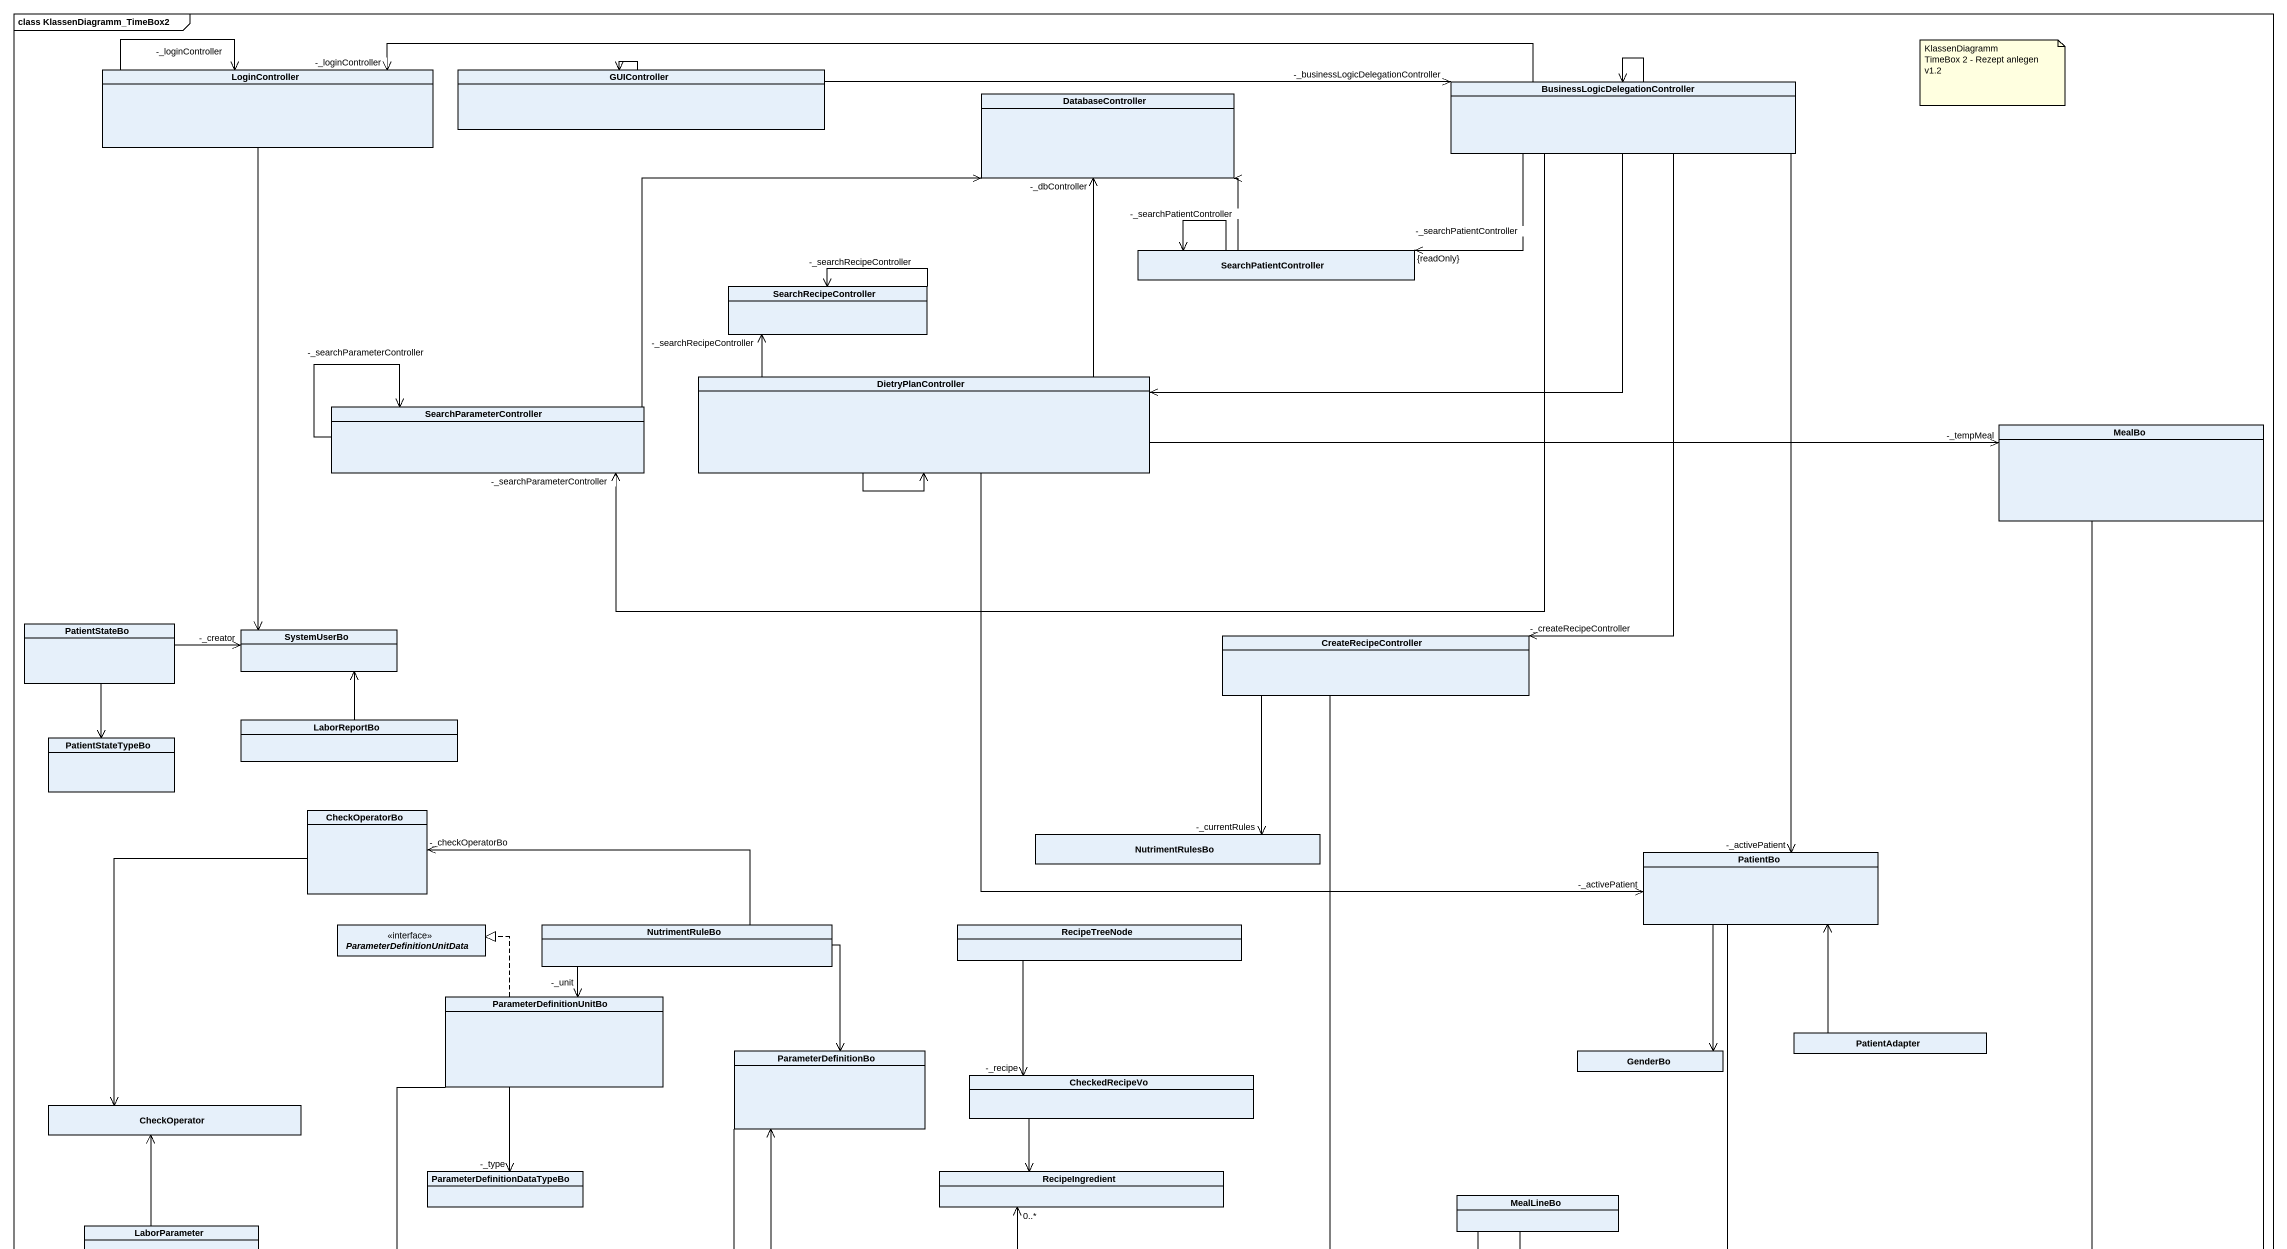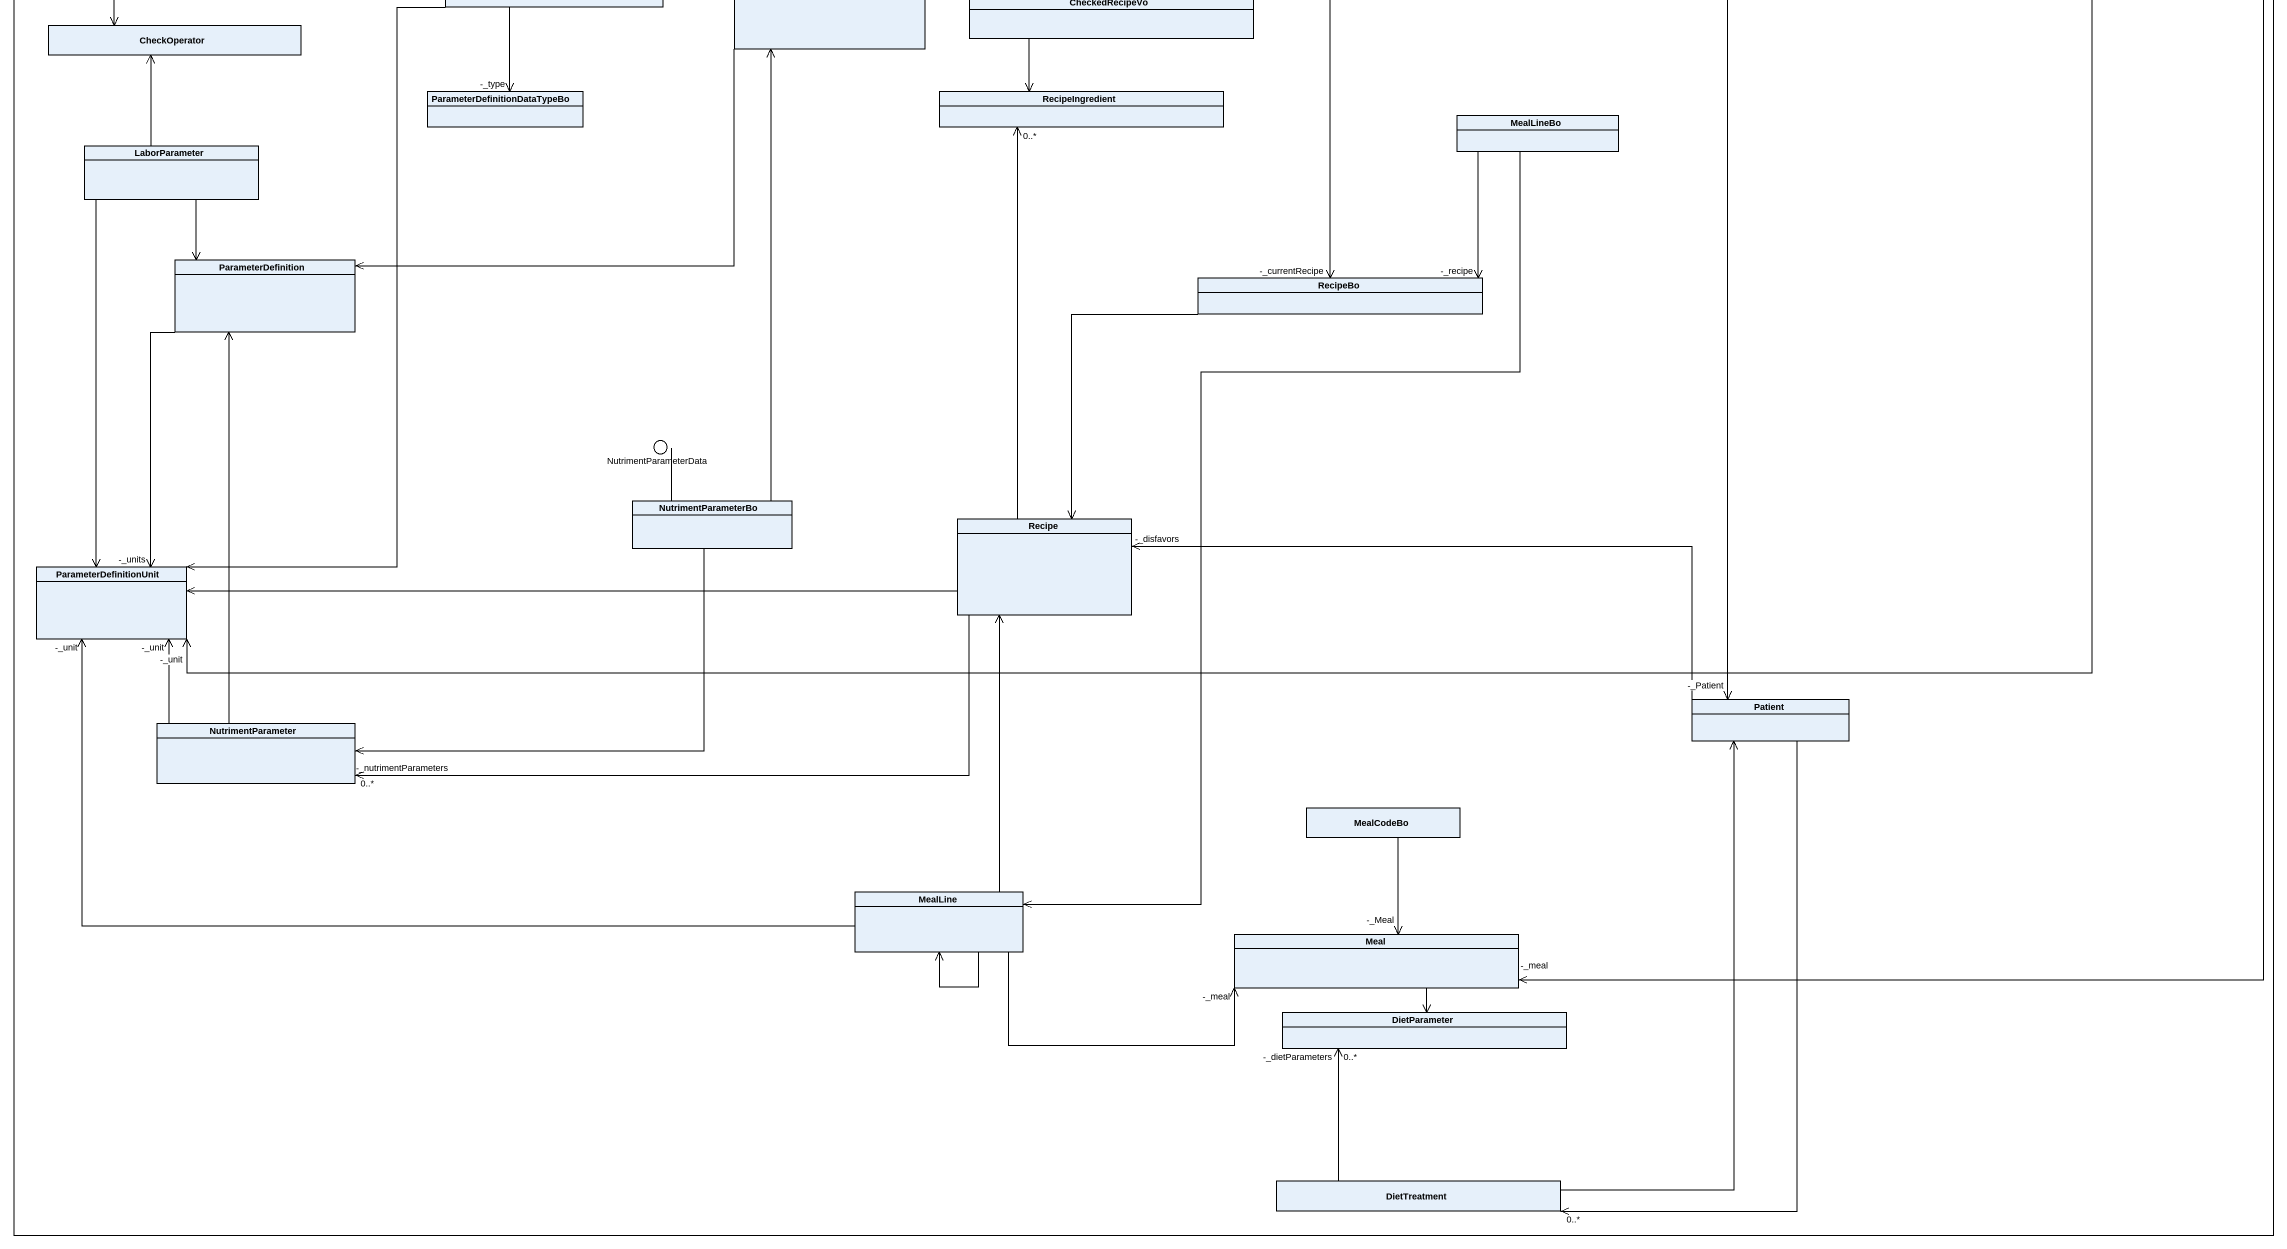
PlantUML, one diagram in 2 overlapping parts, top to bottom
@startuml
mainframe class KlassenDiagramm_TimeBox2
allowmixing
hide circle
hide empty members
class LoginController
class GUIController
class "BusinessLogicDelegationController" as BusinessLogicDelegationContr
class DatabaseController
class SearchPatientController
class SearchRecipeController
class DietryPlanController
class SearchParameterController
class MealBo
class PatientStateBo
class SystemUserBo
class CreateRecipeController
class PatientStateTypeBo
class LaborReportBo
class CheckOperatorBo
class NutrimentRulesBo
class PatientBo
interface ParameterDefinitionUnitData
class NutrimentRuleBo
class RecipeTreeNode
class ParameterDefinitionUnitBo
class ParameterDefinitionBo
class GenderBo
class PatientAdapter
class CheckedRecipeVo
class CheckOperator
class "ParameterDefinitionDataTypeBo" as ParameterDefinitionDataTypeB
class RecipeIngredient
class MealLineBo
class LaborParameter
class ParameterDefinition
class RecipeBo
() NutrimentParameterData
class NutrimentParameterBo
class Recipe
class ParameterDefinitionUnit
class Patient
class NutrimentParameter
class MealCodeBo
class MealLine
class Meal
class DietParameter
class DietTreatment
LoginController "-_loginController" <-- LoginController
LoginController "-_loginController" <-right- BusinessLogicDelegationContr
GUIController <-- GUIController
BusinessLogicDelegationContr "-_businessLogicDelegationController" <-left- GUIController
BusinessLogicDelegationContr <-- BusinessLogicDelegationContr
DatabaseController <-- SearchPatientController
DatabaseController "-_dbController" <-- DietryPlanController
DatabaseController <-left- SearchParameterController
SearchPatientController "-_searchPatientController\n{readOnly}" <-right- BusinessLogicDelegationContr
SearchPatientController "-_searchPatientController" <-- SearchPatientController
SearchRecipeController "-_searchRecipeController" <-- SearchRecipeController
SearchRecipeController "-_searchRecipeController" <-- DietryPlanController
DietryPlanController <-right- BusinessLogicDelegationContr
DietryPlanController <-- DietryPlanController
SearchParameterController "-_searchParameterController" <-right- BusinessLogicDelegationContr
SearchParameterController "-_searchParameterController" <-- SearchParameterController
MealBo "-_tempMeal" <-left- DietryPlanController
SystemUserBo <-up- LoginController
SystemUserBo "-_creator" <-left- PatientStateBo
SystemUserBo <-- LaborReportBo
CreateRecipeController "-_createRecipeController" <-up- BusinessLogicDelegationContr
PatientStateTypeBo <-up- PatientStateBo
CheckOperatorBo "-_checkOperatorBo" <-right- NutrimentRuleBo
NutrimentRulesBo "-_currentRules" <-up- CreateRecipeController
PatientBo "-_activePatient" <-up- BusinessLogicDelegationContr
PatientBo "-_activePatient" <-left- DietryPlanController
PatientBo <-- PatientAdapter
ParameterDefinitionUnitBo .up.|> ParameterDefinitionUnitData
ParameterDefinitionUnitBo "-_unit" <-up- NutrimentRuleBo
ParameterDefinitionBo <-up- NutrimentRuleBo
ParameterDefinitionBo <-- NutrimentParameterBo
GenderBo <-up- PatientBo
CheckedRecipeVo "-_recipe" <-up- RecipeTreeNode
CheckOperator <-up- CheckOperatorBo
CheckOperator <-- LaborParameter
ParameterDefinitionDataTypeB "-_type" <-up- ParameterDefinitionUnitBo
RecipeIngredient <-up- CheckedRecipeVo
RecipeIngredient "0..*" <-- Recipe
ParameterDefinition <-right- ParameterDefinitionBo
ParameterDefinition <-up- LaborParameter
ParameterDefinition <-- NutrimentParameter
RecipeBo "-_currentRecipe" <-up- CreateRecipeController
RecipeBo "-_recipe" <-up- MealLineBo
NutrimentParameterBo -up- NutrimentParameterData
Recipe <-up- RecipeBo
Recipe "-_disfavors" <-right- Patient
Recipe <-- MealLine
ParameterDefinitionUnit "-_unit" <-right- MealBo
ParameterDefinitionUnit <-up- ParameterDefinitionUnitBo
ParameterDefinitionUnit <-up- LaborParameter
ParameterDefinitionUnit "-_units" <-up- ParameterDefinition
ParameterDefinitionUnit <-right- Recipe
ParameterDefinitionUnit "-_unit" <-- NutrimentParameter
ParameterDefinitionUnit "-_unit" <-right- MealLine
Patient "-_Patient" <-up- PatientBo
Patient <-- DietTreatment
NutrimentParameter <-right- NutrimentParameterBo
NutrimentParameter "-_nutrimentParameters\n0..*" <-right- Recipe
MealLine <-up- MealLineBo
MealLine <-- MealLine
Meal "-_meal" <-up- MealBo
Meal "-_Meal" <-up- MealCodeBo
Meal "-_meal" <-left- MealLine
DietParameter <-up- Meal
DietParameter "-_dietParameters\n0..*" <-- DietTreatment
DietTreatment "0..*" <-up- Patient
note as N1
  KlassenDiagramm
  TimeBox 2 - Rezept anlegen
  v1.2
end note
@enduml
